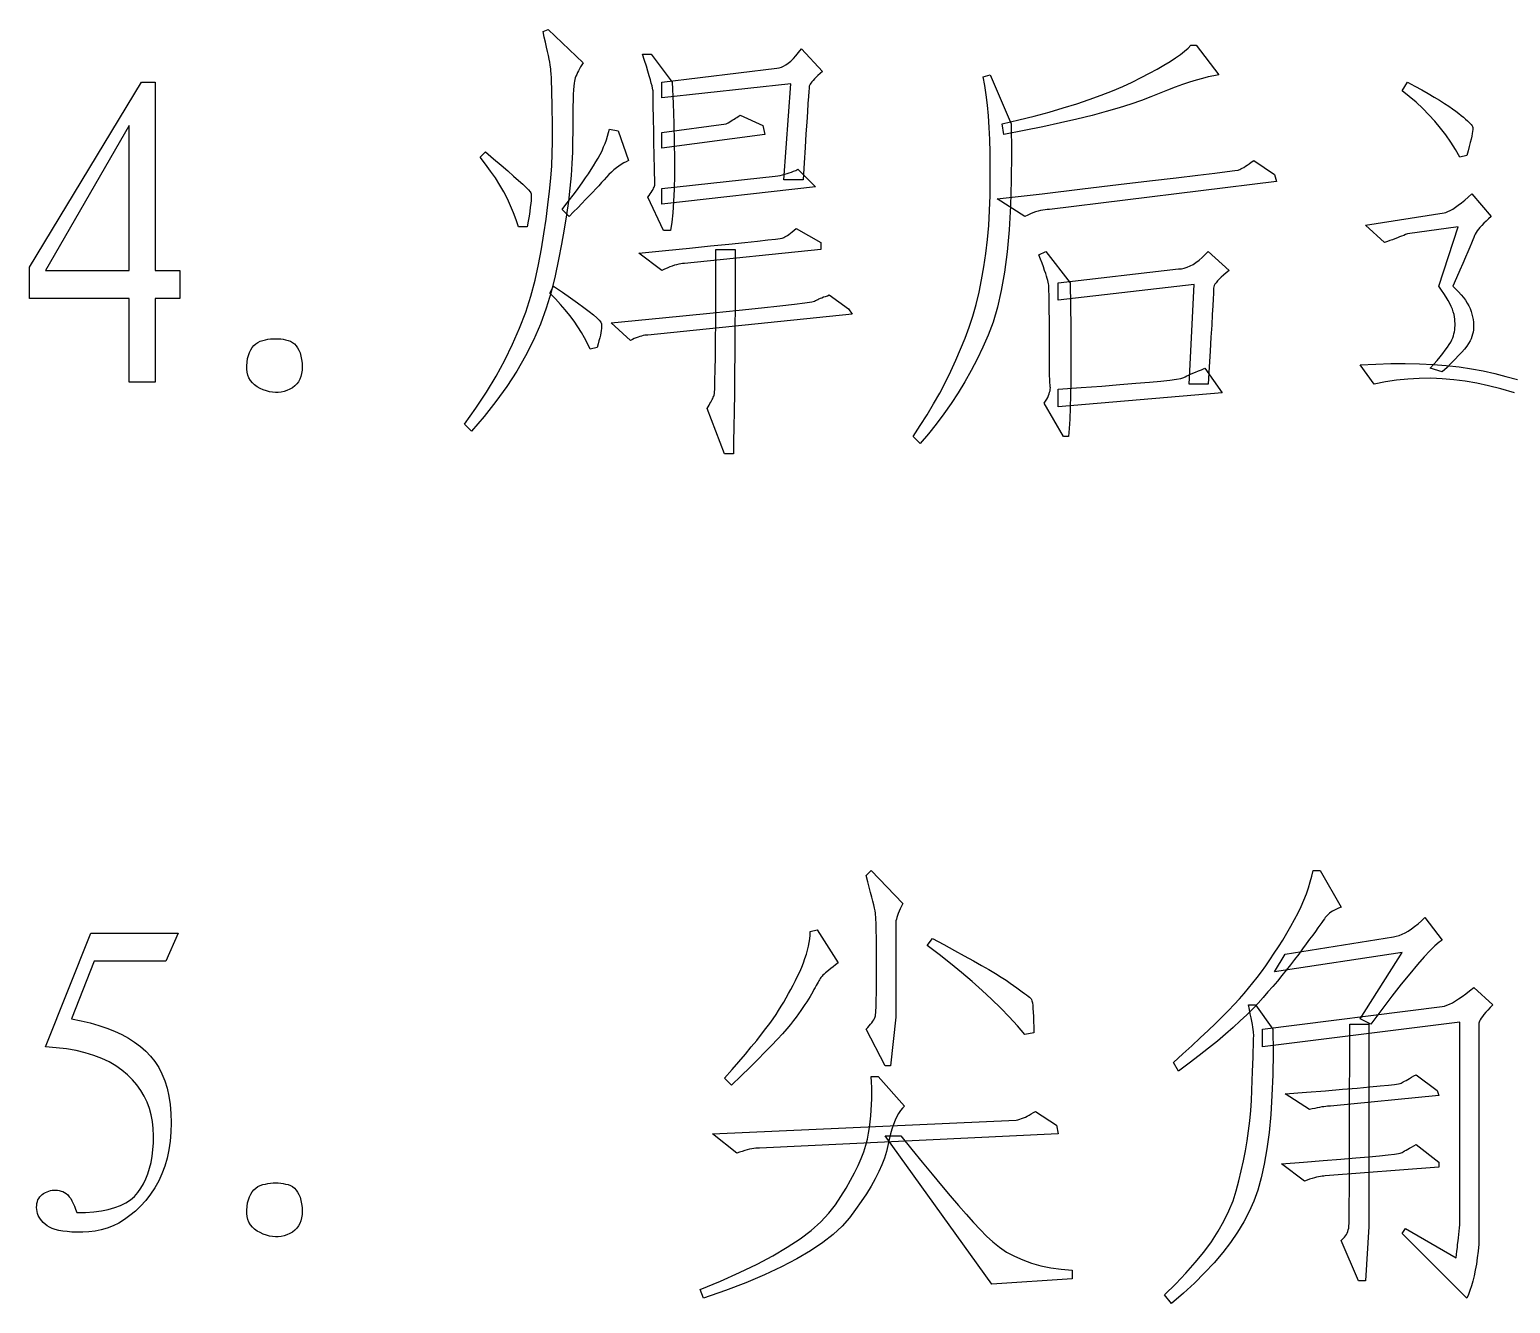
# Model space of a CAD drawing. Extents: x 0 to 420, y 0 to 297.
# Drawn here: x 238.99 to 253.9, y 102.24 to 115.06 of the extents above; entities that cross this region are included whole.
import ezdxf

# ---------------------------------------------------------------- set-up
doc = ezdxf.new("R2010")
doc.units = 0

msp = doc.modelspace()

# ---------------------------------------------------------------- linework, layer by layer
at = {"color": 7, "lineweight": 25}
for points in [[(244.118, 112.697), (244.146, 112.854), (244.171, 113.006), (244.193, 113.154), (244.212, 113.296), (244.228, 113.433), (244.24, 113.565), (244.249, 113.691), (244.255, 113.813), (244.258, 113.93), (244.258, 114.041), (244.257, 114.146), (244.255, 114.241), (244.253, 114.326), (244.251, 114.403), (244.25, 114.47), (244.248, 114.528), (244.246, 114.576), (244.244, 114.615), (244.242, 114.645), (244.241, 114.665), (244.238, 114.683), (244.235, 114.706), (244.23, 114.733), (244.224, 114.764), (244.217, 114.799), (244.208, 114.839), (244.198, 114.884), (244.187, 114.933), (244.175, 114.986), (244.162, 115.043), (244.214, 115.061), (244.566, 114.727), (244.552, 114.706), (244.54, 114.686), (244.528, 114.666), (244.518, 114.647), (244.509, 114.628), (244.501, 114.61), (244.493, 114.592), (244.487, 114.575), (244.482, 114.558), (244.478, 114.542), (244.475, 114.522), (244.472, 114.493), (244.469, 114.454), (244.467, 114.407), (244.465, 114.351), (244.463, 114.286), (244.462, 114.212), (244.461, 114.129), (244.461, 114.037), (244.46, 113.936), (244.459, 113.827), (244.453, 113.713), (244.445, 113.593), (244.432, 113.466), (244.417, 113.334), (244.397, 113.195), (244.374, 113.051), (244.348, 112.901), (244.318, 112.745), (244.285, 112.582), (244.245, 112.418), (244.195, 112.255), (244.135, 112.095), (244.065, 111.935), (243.986, 111.778), (243.897, 111.623), (243.797, 111.469), (243.688, 111.317), (243.57, 111.166), (243.441, 111.018), (243.371, 111.088), (243.486, 111.25), (243.592, 111.411), (243.689, 111.573), (243.777, 111.734), (243.856, 111.895), (243.926, 112.055), (243.988, 112.216), (244.04, 112.376), (244.083, 112.537)], [(245.269, 114.446), (245.268, 114.456), (245.265, 114.472), (245.26, 114.494), (245.252, 114.522), (245.243, 114.555), (245.231, 114.595), (245.217, 114.641), (245.202, 114.693), (245.184, 114.751), (245.164, 114.815), (245.251, 114.815), (245.462, 114.533), (245.472, 114.316), (245.479, 114.114), (245.483, 113.927), (245.485, 113.754), (245.484, 113.597), (245.481, 113.456), (245.476, 113.329), (245.468, 113.217), (245.458, 113.121), (245.445, 113.039), (245.375, 113.039), (245.216, 113.373), (245.23, 113.39), (245.242, 113.407), (245.252, 113.422), (245.261, 113.437), (245.269, 113.45), (245.275, 113.463), (245.28, 113.475), (245.284, 113.486), (245.286, 113.496), (245.287, 113.505), (245.287, 113.518), (245.286, 113.538), (245.286, 113.566), (245.285, 113.602), (245.284, 113.646), (245.283, 113.697), (245.282, 113.756), (245.281, 113.823), (245.279, 113.897), (245.278, 113.98), (245.276, 114.062), (245.275, 114.136), (245.273, 114.203), (245.272, 114.261), (245.271, 114.312), (245.27, 114.354), (245.27, 114.389), (245.269, 114.416), (245.269, 114.435)], [(245.357, 114.533), (246.517, 114.674), (246.539, 114.676), (246.561, 114.682), (246.584, 114.692), (246.607, 114.705), (246.631, 114.722), (246.656, 114.744), (246.682, 114.769), (246.708, 114.798), (246.735, 114.831), (246.763, 114.867), (246.974, 114.639), (246.951, 114.618), (246.929, 114.599), (246.911, 114.581), (246.894, 114.564), (246.88, 114.549), (246.868, 114.535), (246.858, 114.521), (246.85, 114.51), (246.845, 114.499), (246.842, 114.49), (246.84, 114.472), (246.837, 114.438), (246.833, 114.386), (246.828, 114.318), (246.823, 114.232), (246.816, 114.13), (246.808, 114.01), (246.8, 113.874), (246.791, 113.72), (246.781, 113.549), (246.587, 113.549), (246.658, 114.516), (245.357, 114.375)], [(250.964, 114.604), (250.913, 114.595), (250.858, 114.584), (250.799, 114.569), (250.737, 114.552), (250.67, 114.531), (250.599, 114.508), (250.525, 114.481), (250.447, 114.452), (250.365, 114.419), (250.279, 114.384), (250.185, 114.347), (250.079, 114.31), (249.961, 114.273), (249.832, 114.235), (249.69, 114.197), (249.536, 114.159), (249.371, 114.121), (249.193, 114.083), (249.004, 114.045), (248.802, 114.006), (248.785, 114.112), (248.95, 114.151), (249.107, 114.19), (249.257, 114.231), (249.399, 114.272), (249.534, 114.314), (249.661, 114.356), (249.781, 114.4), (249.893, 114.443), (249.997, 114.488), (250.094, 114.533), (250.184, 114.578), (250.267, 114.621), (250.343, 114.663), (250.412, 114.702), (250.474, 114.74), (250.53, 114.776), (250.578, 114.81), (250.62, 114.843), (250.655, 114.874), (250.683, 114.903), (250.736, 114.903)], [(240.259, 114.533), (240.259, 112.635), (240.505, 112.635), (240.505, 112.354), (240.259, 112.354), (240.259, 111.51), (239.996, 111.51), (239.996, 112.354), (238.994, 112.354), (238.994, 112.67), (240.119, 114.533)], [(248.644, 111.985), (248.59, 111.863), (248.532, 111.744), (248.472, 111.628), (248.408, 111.515), (248.341, 111.405), (248.271, 111.297), (248.197, 111.192), (248.121, 111.09), (248.041, 110.991), (247.958, 110.895), (247.888, 110.965), (247.96, 111.074), (248.029, 111.183), (248.094, 111.293), (248.155, 111.402), (248.213, 111.512), (248.268, 111.622), (248.319, 111.732), (248.366, 111.843), (248.41, 111.953), (248.451, 112.064), (248.488, 112.177), (248.521, 112.294), (248.551, 112.416), (248.577, 112.542), (248.6, 112.672), (248.619, 112.807), (248.635, 112.947), (248.648, 113.09), (248.656, 113.238), (248.662, 113.391), (248.664, 113.542), (248.664, 113.686), (248.663, 113.823), (248.659, 113.953), (248.653, 114.076), (248.645, 114.192), (248.635, 114.301), (248.622, 114.403), (248.608, 114.498), (248.591, 114.586), (248.662, 114.604), (248.873, 114.112), (248.877, 113.818), (248.875, 113.543), (248.867, 113.285), (248.853, 113.046), (248.833, 112.824), (248.807, 112.62), (248.775, 112.434), (248.738, 112.267), (248.694, 112.117)], [(252.863, 114.533), (252.938, 114.492), (253.007, 114.453), (253.072, 114.416), (253.131, 114.382), (253.186, 114.349), (253.235, 114.318), (253.279, 114.29), (253.318, 114.263), (253.352, 114.239), (253.381, 114.217), (253.406, 114.197), (253.429, 114.178), (253.449, 114.16), (253.467, 114.144), (253.482, 114.129), (253.495, 114.116), (253.506, 114.104), (253.514, 114.093), (253.519, 114.084), (253.522, 114.076), (253.523, 114.067), (253.522, 114.054), (253.52, 114.036), (253.516, 114.015), (253.511, 113.989), (253.504, 113.958), (253.496, 113.924), (253.485, 113.885), (253.474, 113.842), (253.46, 113.795), (253.39, 113.778), (253.346, 113.854), (253.299, 113.928), (253.249, 114), (253.196, 114.07), (253.14, 114.138), (253.08, 114.204), (253.017, 114.267), (252.951, 114.329), (252.882, 114.388), (252.81, 114.446)], [(245.357, 114.024), (246.007, 114.112), (246.025, 114.122), (246.041, 114.132), (246.057, 114.142), (246.072, 114.151), (246.086, 114.16), (246.1, 114.169), (246.113, 114.177), (246.125, 114.185), (246.137, 114.192), (246.148, 114.199), (246.376, 114.094), (246.394, 114.006), (245.357, 113.866)], [(239.996, 112.635), (239.996, 114.094), (239.152, 112.635)], [(244.671, 113.69), (244.695, 113.728), (244.717, 113.766), (244.737, 113.804), (244.756, 113.842), (244.772, 113.879), (244.787, 113.915), (244.801, 113.952), (244.812, 113.988), (244.822, 114.024), (244.83, 114.059), (244.917, 114.041), (245.023, 113.742), (244.998, 113.731), (244.974, 113.718), (244.949, 113.703), (244.925, 113.686), (244.9, 113.668), (244.875, 113.648), (244.851, 113.626), (244.826, 113.602), (244.801, 113.576), (244.777, 113.549), (244.751, 113.52), (244.723, 113.489), (244.694, 113.457), (244.662, 113.423), (244.627, 113.387), (244.591, 113.349), (244.553, 113.309), (244.512, 113.268), (244.47, 113.225), (244.425, 113.18), (244.355, 113.25), (244.393, 113.299), (244.43, 113.347), (244.465, 113.393), (244.498, 113.439), (244.531, 113.483), (244.562, 113.527), (244.591, 113.569), (244.619, 113.61), (244.646, 113.651)], [(243.582, 113.83), (243.665, 113.76), (243.74, 113.696), (243.807, 113.638), (243.866, 113.587), (243.916, 113.543), (243.957, 113.504), (243.99, 113.473), (244.015, 113.448), (244.031, 113.429), (244.039, 113.417), (244.041, 113.406), (244.043, 113.389), (244.043, 113.368), (244.041, 113.341), (244.039, 113.31), (244.034, 113.273), (244.029, 113.231), (244.022, 113.184), (244.013, 113.132), (244.003, 113.074), (243.916, 113.074), (243.893, 113.145), (243.866, 113.215), (243.836, 113.285), (243.803, 113.356), (243.766, 113.426), (243.726, 113.496), (243.682, 113.567), (243.634, 113.637), (243.583, 113.707), (243.529, 113.778)], [(248.732, 113.356), (249.187, 113.409), (249.594, 113.457), (249.954, 113.5), (250.268, 113.537), (250.534, 113.569), (250.753, 113.595), (250.925, 113.616), (251.049, 113.631), (251.127, 113.641), (251.158, 113.646), (251.166, 113.648), (251.175, 113.652), (251.187, 113.658), (251.2, 113.665), (251.215, 113.674), (251.232, 113.685), (251.25, 113.697), (251.27, 113.71), (251.292, 113.726), (251.316, 113.742), (251.527, 113.602), (251.544, 113.532), (249.259, 113.25), (249.238, 113.25), (249.216, 113.247), (249.193, 113.244), (249.169, 113.239), (249.145, 113.233), (249.12, 113.225), (249.094, 113.216), (249.068, 113.205), (249.041, 113.193), (249.013, 113.18)], [(245.357, 113.461), (246.5, 113.584), (246.524, 113.588), (246.548, 113.593), (246.572, 113.598), (246.595, 113.604), (246.618, 113.611), (246.641, 113.618), (246.663, 113.626), (246.685, 113.635), (246.707, 113.644), (246.728, 113.655), (246.904, 113.479), (245.357, 113.303)], [(253.091, 111.651), (253.128, 111.692), (253.162, 111.73), (253.193, 111.767), (253.221, 111.801), (253.245, 111.833), (253.266, 111.863), (253.284, 111.89), (253.299, 111.915), (253.311, 111.938), (253.32, 111.958), (253.326, 111.978), (253.332, 111.998), (253.336, 112.018), (253.34, 112.038), (253.342, 112.059), (253.343, 112.081), (253.343, 112.102), (253.342, 112.124), (253.34, 112.147), (253.337, 112.169), (253.333, 112.193), (253.325, 112.218), (253.316, 112.245), (253.304, 112.273), (253.289, 112.303), (253.272, 112.335), (253.253, 112.368), (253.231, 112.403), (253.206, 112.439), (253.179, 112.477), (253.373, 113.074), (252.863, 113.004), (252.845, 112.997), (252.826, 112.989), (252.805, 112.982), (252.784, 112.973), (252.762, 112.965), (252.738, 112.956), (252.714, 112.946), (252.688, 112.937), (252.662, 112.927), (252.634, 112.916), (252.441, 113.092), (253.232, 113.215), (253.251, 113.22), (253.271, 113.228), (253.294, 113.24), (253.319, 113.254), (253.346, 113.272), (253.375, 113.293), (253.407, 113.317), (253.44, 113.344), (253.476, 113.375), (253.513, 113.408), (253.707, 113.18), (253.68, 113.156), (253.655, 113.133), (253.632, 113.111), (253.612, 113.09), (253.594, 113.07), (253.579, 113.051), (253.566, 113.034), (253.555, 113.017), (253.546, 113.001), (253.54, 112.987), (253.533, 112.969), (253.522, 112.944), (253.509, 112.911), (253.492, 112.871), (253.471, 112.824), (253.448, 112.769), (253.421, 112.707), (253.39, 112.638), (253.357, 112.561), (253.32, 112.477), (253.35, 112.449), (253.378, 112.421), (253.404, 112.392), (253.427, 112.364), (253.447, 112.336), (253.465, 112.308), (253.481, 112.28), (253.494, 112.252), (253.505, 112.224), (253.513, 112.196), (253.519, 112.168), (253.524, 112.141), (253.527, 112.114), (253.529, 112.089), (253.529, 112.064), (253.527, 112.039), (253.524, 112.016), (253.519, 111.993), (253.512, 111.971), (253.504, 111.949), (253.494, 111.927), (253.479, 111.902), (253.46, 111.875), (253.437, 111.845), (253.41, 111.813), (253.379, 111.779), (253.344, 111.742), (253.305, 111.702), (253.262, 111.66), (253.214, 111.616)], [(246.957, 112.846), (245.585, 112.705), (245.567, 112.705), (245.548, 112.703), (245.528, 112.699), (245.507, 112.694), (245.484, 112.688), (245.461, 112.68), (245.437, 112.671), (245.411, 112.66), (245.385, 112.648), (245.357, 112.635), (245.128, 112.811), (245.396, 112.838), (245.636, 112.862), (245.849, 112.883), (246.034, 112.902), (246.192, 112.918), (246.322, 112.932), (246.425, 112.943), (246.501, 112.951), (246.549, 112.957), (246.57, 112.96), (246.578, 112.963), (246.587, 112.967), (246.597, 112.973), (246.609, 112.98), (246.623, 112.989), (246.637, 112.999), (246.654, 113.011), (246.671, 113.025), (246.69, 113.04), (246.71, 113.057), (246.957, 112.916)], [(246.095, 112.846), (246.095, 112.56), (246.095, 112.291), (246.094, 112.041), (246.092, 111.808), (246.091, 111.594), (246.089, 111.397), (246.087, 111.218), (246.084, 111.057), (246.081, 110.914), (246.078, 110.789), (245.99, 110.789), (245.814, 111.246), (245.824, 111.264), (245.834, 111.28), (245.842, 111.295), (245.851, 111.31), (245.858, 111.323), (245.865, 111.336), (245.871, 111.348), (245.876, 111.359), (245.88, 111.369), (245.884, 111.378), (245.888, 111.401), (245.891, 111.451), (245.893, 111.529), (245.896, 111.634), (245.897, 111.767), (245.899, 111.928), (245.9, 112.116), (245.901, 112.332), (245.902, 112.575), (245.902, 112.846)], [(249.207, 111.299), (249.22, 111.32), (249.232, 111.34), (249.242, 111.358), (249.25, 111.376), (249.257, 111.394), (249.262, 111.41), (249.266, 111.425), (249.268, 111.44), (249.269, 111.453), (249.268, 111.466), (249.266, 111.482), (249.265, 111.507), (249.264, 111.539), (249.262, 111.579), (249.261, 111.626), (249.261, 111.682), (249.26, 111.746), (249.26, 111.818), (249.259, 111.897), (249.259, 111.985), (249.259, 112.072), (249.259, 112.152), (249.258, 112.223), (249.258, 112.287), (249.257, 112.343), (249.256, 112.391), (249.255, 112.431), (249.254, 112.463), (249.252, 112.487), (249.25, 112.503), (249.248, 112.517), (249.244, 112.534), (249.238, 112.555), (249.231, 112.579), (249.222, 112.606), (249.211, 112.637), (249.199, 112.671), (249.186, 112.709), (249.171, 112.749), (249.154, 112.793), (249.224, 112.828), (249.47, 112.512), (249.473, 112.281), (249.475, 112.068), (249.476, 111.871), (249.476, 111.691), (249.475, 111.528), (249.472, 111.381), (249.469, 111.252), (249.465, 111.139), (249.459, 111.044), (249.453, 110.965), (249.4, 110.965)], [(249.347, 112.512), (250.56, 112.653), (250.588, 112.654), (250.617, 112.66), (250.646, 112.668), (250.675, 112.681), (250.705, 112.697), (250.735, 112.716), (250.766, 112.739), (250.796, 112.765), (250.827, 112.795), (250.859, 112.828), (251.07, 112.635), (251.04, 112.611), (251.013, 112.589), (250.989, 112.568), (250.969, 112.548), (250.951, 112.53), (250.937, 112.513), (250.926, 112.497), (250.918, 112.483), (250.913, 112.471), (250.912, 112.459), (250.911, 112.44), (250.91, 112.404), (250.907, 112.35), (250.903, 112.279), (250.898, 112.191), (250.893, 112.086), (250.886, 111.963), (250.878, 111.824), (250.869, 111.667), (250.859, 111.492), (250.666, 111.492), (250.718, 112.494), (249.347, 112.336)], [(244.267, 112.477), (244.357, 112.416), (244.438, 112.36), (244.51, 112.31), (244.572, 112.264), (244.625, 112.224), (244.669, 112.189), (244.703, 112.159), (244.728, 112.134), (244.744, 112.114), (244.75, 112.099), (244.752, 112.085), (244.752, 112.07), (244.75, 112.052), (244.748, 112.031), (244.744, 112.009), (244.739, 111.984), (244.733, 111.957), (244.725, 111.927), (244.716, 111.896), (244.707, 111.862), (244.636, 111.844), (244.61, 111.9), (244.581, 111.957), (244.548, 112.013), (244.512, 112.069), (244.474, 112.125), (244.432, 112.182), (244.386, 112.238), (244.338, 112.294), (244.287, 112.35), (244.232, 112.407)], [(244.847, 112.108), (245.228, 112.145), (245.57, 112.178), (245.873, 112.209), (246.137, 112.236), (246.361, 112.259), (246.546, 112.28), (246.692, 112.297), (246.799, 112.31), (246.867, 112.32), (246.895, 112.327), (246.904, 112.333), (246.915, 112.338), (246.927, 112.344), (246.94, 112.35), (246.954, 112.356), (246.97, 112.362), (246.987, 112.369), (247.005, 112.375), (247.024, 112.382), (247.044, 112.389), (247.238, 112.248), (247.273, 112.196), (245.216, 111.985), (245.202, 111.984), (245.187, 111.983), (245.171, 111.98), (245.154, 111.976), (245.137, 111.971), (245.119, 111.966), (245.101, 111.959), (245.081, 111.951), (245.061, 111.942), (245.041, 111.932)], [(241.613, 111.44), (241.584, 111.427), (241.556, 111.418), (241.527, 111.411), (241.497, 111.407), (241.468, 111.407), (241.438, 111.409), (241.407, 111.415), (241.377, 111.423), (241.345, 111.434), (241.314, 111.449), (241.284, 111.465), (241.258, 111.484), (241.236, 111.505), (241.217, 111.529), (241.202, 111.554), (241.191, 111.581), (241.183, 111.611), (241.179, 111.643), (241.179, 111.676), (241.182, 111.712), (241.188, 111.748), (241.197, 111.78), (241.207, 111.809), (241.22, 111.836), (241.235, 111.859), (241.252, 111.88), (241.271, 111.897), (241.292, 111.912), (241.315, 111.923), (241.34, 111.932), (241.367, 111.938), (241.393, 111.943), (241.419, 111.947), (241.444, 111.949), (241.47, 111.949), (241.495, 111.949), (241.521, 111.947), (241.546, 111.943), (241.571, 111.938), (241.595, 111.932), (241.619, 111.923), (241.64, 111.912), (241.66, 111.897), (241.677, 111.878), (241.692, 111.857), (241.705, 111.833), (241.716, 111.805), (241.725, 111.774), (241.731, 111.74), (241.736, 111.703), (241.738, 111.666), (241.737, 111.631), (241.732, 111.598), (241.725, 111.568), (241.714, 111.541), (241.7, 111.516), (241.683, 111.493), (241.663, 111.473), (241.639, 111.455)], [(249.347, 111.44), (249.578, 111.457), (249.786, 111.472), (249.97, 111.487), (250.13, 111.5), (250.268, 111.512), (250.382, 111.523), (250.472, 111.533), (250.54, 111.541), (250.584, 111.548), (250.604, 111.554), (250.614, 111.56), (250.627, 111.566), (250.642, 111.574), (250.66, 111.582), (250.681, 111.591), (250.704, 111.601), (250.73, 111.612), (250.759, 111.624), (250.79, 111.637), (250.824, 111.651), (251, 111.405), (249.347, 111.264)], [(247.414, 104.996), (247.43, 105.014), (247.446, 105.03), (247.459, 105.047), (247.471, 105.062), (247.482, 105.078), (247.491, 105.092), (247.498, 105.106), (247.504, 105.12), (247.508, 105.133), (247.51, 105.146), (247.512, 105.162), (247.513, 105.185), (247.515, 105.216), (247.516, 105.254), (247.517, 105.3), (247.518, 105.353), (247.518, 105.413), (247.519, 105.48), (247.519, 105.556), (247.519, 105.638), (247.519, 105.721), (247.519, 105.796), (247.518, 105.865), (247.518, 105.926), (247.517, 105.981), (247.516, 106.028), (247.515, 106.069), (247.513, 106.102), (247.512, 106.128), (247.51, 106.148), (247.508, 106.166), (247.504, 106.189), (247.498, 106.217), (247.491, 106.249), (247.482, 106.286), (247.471, 106.328), (247.459, 106.375), (247.446, 106.426), (247.43, 106.482), (247.414, 106.543), (247.466, 106.596), (247.783, 106.262), (247.769, 106.235), (247.757, 106.209), (247.747, 106.185), (247.738, 106.162), (247.73, 106.141), (247.724, 106.122), (247.719, 106.104), (247.715, 106.088), (247.713, 106.073), (247.712, 106.06), (247.712, 106.039), (247.712, 106.003), (247.712, 105.949), (247.712, 105.88), (247.712, 105.794), (247.712, 105.692), (247.712, 105.573), (247.712, 105.438), (247.712, 105.287), (247.712, 105.119), (247.66, 104.627), (247.607, 104.627)], [(250.56, 104.574), (250.507, 104.662), (250.603, 104.748), (250.693, 104.831), (250.778, 104.909), (250.857, 104.984), (250.931, 105.056), (251, 105.123), (251.063, 105.187), (251.12, 105.247), (251.173, 105.304), (251.219, 105.357), (251.263, 105.409), (251.307, 105.463), (251.35, 105.518), (251.394, 105.576), (251.437, 105.636), (251.48, 105.697), (251.523, 105.761), (251.565, 105.826), (251.608, 105.894), (251.65, 105.963), (251.691, 106.033), (251.728, 106.101), (251.762, 106.168), (251.793, 106.233), (251.821, 106.297), (251.846, 106.36), (251.868, 106.421), (251.886, 106.481), (251.901, 106.539), (251.914, 106.596), (251.984, 106.596), (252.195, 106.227), (252.171, 106.216), (252.149, 106.206), (252.129, 106.195), (252.11, 106.185), (252.094, 106.174), (252.079, 106.164), (252.066, 106.153), (252.054, 106.142), (252.045, 106.132), (252.037, 106.121), (252.028, 106.109), (252.016, 106.092), (252.001, 106.071), (251.983, 106.045), (251.962, 106.016), (251.937, 105.982), (251.91, 105.944), (251.879, 105.902), (251.845, 105.856), (251.808, 105.805), (251.769, 105.752), (251.728, 105.699), (251.687, 105.645), (251.644, 105.591), (251.599, 105.537), (251.554, 105.482), (251.507, 105.427), (251.459, 105.372), (251.41, 105.316), (251.36, 105.26), (251.306, 105.203), (251.246, 105.143), (251.181, 105.08), (251.11, 105.015), (251.032, 104.948), (250.95, 104.878), (250.861, 104.806), (250.766, 104.731), (250.666, 104.654)], [(246.746, 105.576), (246.766, 105.622), (246.784, 105.666), (246.799, 105.709), (246.813, 105.751), (246.825, 105.792), (246.834, 105.832), (246.842, 105.871), (246.847, 105.908), (246.85, 105.945), (246.851, 105.981), (246.921, 105.998), (247.132, 105.664), (247.105, 105.644), (247.081, 105.625), (247.058, 105.607), (247.038, 105.591), (247.02, 105.576), (247.005, 105.563), (246.991, 105.551), (246.98, 105.541), (246.972, 105.531), (246.965, 105.524), (246.96, 105.516), (246.953, 105.506), (246.946, 105.495), (246.939, 105.483), (246.93, 105.469), (246.921, 105.453), (246.911, 105.436), (246.901, 105.417), (246.889, 105.396), (246.877, 105.374), (246.864, 105.351), (246.85, 105.326), (246.834, 105.3), (246.817, 105.273), (246.798, 105.245), (246.778, 105.215), (246.757, 105.184), (246.734, 105.152), (246.71, 105.119), (246.684, 105.084), (246.654, 105.046), (246.617, 105.002), (246.573, 104.952), (246.521, 104.896), (246.462, 104.834), (246.396, 104.766), (246.323, 104.692), (246.243, 104.612), (246.155, 104.526), (246.06, 104.434), (245.99, 104.504), (246.065, 104.59), (246.134, 104.67), (246.199, 104.746), (246.258, 104.818), (246.313, 104.884), (246.362, 104.946), (246.406, 105.003), (246.445, 105.055), (246.479, 105.103), (246.508, 105.146), (246.534, 105.186), (246.56, 105.228), (246.585, 105.269), (246.61, 105.312), (246.634, 105.355), (246.657, 105.398), (246.68, 105.442), (246.702, 105.486), (246.724, 105.531)], [(252.388, 105.102), (252.81, 105.77), (251.527, 105.576), (251.632, 105.752), (252.722, 105.928), (252.751, 105.933), (252.78, 105.941), (252.81, 105.953), (252.84, 105.967), (252.872, 105.985), (252.904, 106.006), (252.936, 106.03), (252.97, 106.057), (253.004, 106.088), (253.039, 106.121), (253.214, 105.893), (253.182, 105.872), (253.141, 105.837), (253.09, 105.787), (253.032, 105.724), (252.964, 105.647), (252.887, 105.555), (252.802, 105.45), (252.708, 105.33), (252.605, 105.197), (252.494, 105.049)], [(240.242, 103.924), (240.239, 103.997), (240.231, 104.067), (240.218, 104.135), (240.2, 104.2), (240.176, 104.262), (240.147, 104.323), (240.113, 104.381), (240.073, 104.436), (240.028, 104.489), (239.978, 104.539), (239.922, 104.586), (239.861, 104.629), (239.793, 104.668), (239.719, 104.702), (239.64, 104.733), (239.554, 104.759), (239.462, 104.781), (239.365, 104.798), (239.261, 104.811), (239.152, 104.821), (239.609, 105.963), (240.488, 105.963), (240.365, 105.682), (239.644, 105.682), (239.416, 105.102), (239.512, 105.083), (239.603, 105.061), (239.689, 105.036), (239.771, 105.008), (239.848, 104.977), (239.921, 104.943), (239.988, 104.906), (240.051, 104.866), (240.109, 104.823), (240.163, 104.777), (240.211, 104.727), (240.254, 104.672), (240.293, 104.612), (240.326, 104.547), (240.354, 104.478), (240.377, 104.403), (240.395, 104.324), (240.407, 104.239), (240.415, 104.15), (240.417, 104.056), (240.415, 103.961), (240.407, 103.87), (240.395, 103.783), (240.377, 103.699), (240.354, 103.619), (240.326, 103.542), (240.293, 103.47), (240.254, 103.401), (240.211, 103.335), (240.163, 103.274), (240.111, 103.217), (240.058, 103.165), (240.004, 103.12), (239.949, 103.08), (239.892, 103.045), (239.835, 103.016), (239.776, 102.993), (239.715, 102.976), (239.654, 102.964), (239.591, 102.957), (239.53, 102.955), (239.473, 102.954), (239.42, 102.955), (239.372, 102.959), (239.328, 102.964), (239.288, 102.971), (239.252, 102.98), (239.22, 102.991), (239.193, 103.004), (239.169, 103.019), (239.149, 103.035), (239.131, 103.052), (239.116, 103.069), (239.102, 103.086), (239.09, 103.105), (239.081, 103.123), (239.073, 103.142), (239.068, 103.162), (239.065, 103.183), (239.064, 103.203), (239.065, 103.224), (239.067, 103.243), (239.072, 103.261), (239.078, 103.278), (239.086, 103.293), (239.096, 103.308), (239.107, 103.321), (239.12, 103.333), (239.135, 103.343), (239.152, 103.353), (239.169, 103.361), (239.187, 103.367), (239.205, 103.372), (239.222, 103.375), (239.24, 103.377), (239.257, 103.377), (239.275, 103.376), (239.292, 103.372), (239.31, 103.368), (239.328, 103.362), (239.345, 103.353), (239.361, 103.342), (239.377, 103.328), (239.392, 103.311), (239.407, 103.291), (239.42, 103.269), (239.433, 103.243), (239.446, 103.215), (239.457, 103.184), (239.468, 103.151), (239.557, 103.153), (239.639, 103.159), (239.716, 103.169), (239.786, 103.183), (239.851, 103.201), (239.909, 103.223), (239.962, 103.25), (240.008, 103.28), (240.049, 103.314), (240.083, 103.353), (240.114, 103.395), (240.14, 103.44), (240.164, 103.489), (240.185, 103.541), (240.202, 103.597), (240.216, 103.656), (240.227, 103.718), (240.235, 103.783), (240.24, 103.852)], [(249.013, 104.944), (248.937, 105.032), (248.856, 105.12), (248.77, 105.209), (248.678, 105.298), (248.583, 105.387), (248.482, 105.477), (248.376, 105.567), (248.265, 105.658), (248.149, 105.749), (248.029, 105.84), (248.082, 105.91), (248.197, 105.849), (248.304, 105.791), (248.403, 105.737), (248.494, 105.687), (248.576, 105.64), (248.65, 105.597), (248.716, 105.558), (248.773, 105.522), (248.823, 105.49), (248.864, 105.462), (248.899, 105.437), (248.931, 105.414), (248.96, 105.393), (248.986, 105.374), (249.009, 105.357), (249.028, 105.342), (249.045, 105.329), (249.058, 105.319), (249.068, 105.31), (249.075, 105.304), (249.08, 105.296), (249.084, 105.282), (249.088, 105.262), (249.092, 105.236), (249.094, 105.205), (249.097, 105.168), (249.099, 105.125), (249.1, 105.076), (249.101, 105.022), (249.101, 104.961)], [(253.355, 102.694), (253.358, 102.729), (253.362, 102.763), (253.366, 102.798), (253.369, 102.831), (253.373, 102.865), (253.376, 102.898), (253.38, 102.931), (253.383, 102.964), (253.387, 102.996), (253.39, 103.028), (253.39, 105.067), (251.404, 104.821), (251.404, 104.996), (253.214, 105.225), (253.237, 105.23), (253.261, 105.238), (253.287, 105.25), (253.316, 105.264), (253.346, 105.282), (253.379, 105.303), (253.414, 105.327), (253.451, 105.354), (253.49, 105.385), (253.531, 105.418), (253.724, 105.242), (253.697, 105.215), (253.673, 105.19), (253.652, 105.167), (253.634, 105.145), (253.619, 105.126), (253.606, 105.109), (253.596, 105.093), (253.589, 105.079), (253.585, 105.068), (253.583, 105.058), (253.583, 105.028), (253.583, 104.955), (253.583, 104.839), (253.583, 104.681), (253.583, 104.48), (253.583, 104.236), (253.583, 103.95), (253.583, 103.621), (253.583, 103.249), (253.583, 102.834), (253.576, 102.762), (253.567, 102.694), (253.558, 102.63), (253.547, 102.57), (253.535, 102.513), (253.522, 102.461), (253.508, 102.412), (253.493, 102.367), (253.477, 102.326), (253.46, 102.289), (252.81, 102.94), (252.845, 102.992)], [(251.14, 103.37), (251.167, 103.471), (251.191, 103.571), (251.213, 103.672), (251.233, 103.773), (251.25, 103.874), (251.265, 103.975), (251.277, 104.076), (251.286, 104.178), (251.294, 104.279), (251.298, 104.381), (251.302, 104.479), (251.305, 104.567), (251.307, 104.646), (251.31, 104.716), (251.312, 104.777), (251.313, 104.828), (251.314, 104.871), (251.315, 104.904), (251.316, 104.929), (251.316, 104.944), (251.315, 104.956), (251.314, 104.972), (251.311, 104.993), (251.307, 105.017), (251.303, 105.045), (251.297, 105.077), (251.29, 105.112), (251.282, 105.152), (251.273, 105.195), (251.263, 105.242), (251.333, 105.242), (251.509, 104.996), (251.511, 104.761), (251.507, 104.539), (251.499, 104.331), (251.487, 104.137), (251.47, 103.957), (251.448, 103.791), (251.422, 103.639), (251.391, 103.5), (251.356, 103.376), (251.316, 103.265), (251.27, 103.161), (251.215, 103.058), (251.153, 102.955), (251.082, 102.851), (251.004, 102.749), (250.917, 102.646), (250.822, 102.543), (250.72, 102.441), (250.609, 102.339), (250.49, 102.237), (250.419, 102.324), (250.531, 102.433), (250.634, 102.541), (250.728, 102.647), (250.813, 102.753), (250.89, 102.858), (250.957, 102.963), (251.016, 103.066), (251.066, 103.168), (251.108, 103.27)], [(252.195, 102.869), (252.208, 102.88), (252.22, 102.892), (252.231, 102.904), (252.241, 102.917), (252.25, 102.931), (252.257, 102.945), (252.263, 102.96), (252.268, 102.976), (252.272, 102.993), (252.274, 103.01), (252.276, 103.046), (252.277, 103.12), (252.278, 103.23), (252.28, 103.378), (252.281, 103.564), (252.281, 103.786), (252.282, 104.046), (252.282, 104.343), (252.283, 104.677), (252.283, 105.049), (252.476, 105.049), (252.476, 103.01), (252.441, 102.465), (252.371, 102.465)], [(245.779, 102.289), (245.744, 102.377), (245.95, 102.462), (246.141, 102.546), (246.317, 102.631), (246.476, 102.716), (246.62, 102.801), (246.749, 102.887), (246.862, 102.972), (246.959, 103.058), (247.04, 103.144), (247.106, 103.23), (247.161, 103.314), (247.212, 103.396), (247.258, 103.476), (247.299, 103.552), (247.334, 103.625), (247.365, 103.696), (247.391, 103.764), (247.413, 103.829), (247.429, 103.891), (247.44, 103.95), (247.448, 104.008), (247.455, 104.066), (247.461, 104.124), (247.465, 104.181), (247.469, 104.238), (247.471, 104.295), (247.471, 104.352), (247.471, 104.409), (247.469, 104.465), (247.466, 104.522), (247.537, 104.522), (247.8, 104.223), (247.78, 104.203), (247.76, 104.179), (247.741, 104.15), (247.723, 104.117), (247.706, 104.08), (247.69, 104.038), (247.674, 103.992), (247.66, 103.942), (247.646, 103.887), (247.633, 103.827), (247.618, 103.765), (247.598, 103.7), (247.573, 103.633), (247.542, 103.563), (247.506, 103.491), (247.465, 103.417), (247.418, 103.341), (247.366, 103.262), (247.309, 103.181), (247.247, 103.098), (247.173, 103.014), (247.084, 102.931), (246.978, 102.848), (246.856, 102.766), (246.717, 102.685), (246.562, 102.604), (246.391, 102.525), (246.203, 102.445), (245.999, 102.367)], [(251.632, 104.346), (251.846, 104.363), (252.039, 104.378), (252.209, 104.392), (252.358, 104.405), (252.485, 104.416), (252.59, 104.426), (252.673, 104.435), (252.735, 104.442), (252.775, 104.447), (252.792, 104.451), (252.8, 104.455), (252.81, 104.461), (252.821, 104.467), (252.835, 104.474), (252.85, 104.482), (252.866, 104.492), (252.885, 104.502), (252.905, 104.513), (252.927, 104.526), (252.951, 104.539), (253.162, 104.381), (253.179, 104.328), (252.089, 104.223), (252.075, 104.223), (252.058, 104.222), (252.041, 104.22), (252.022, 104.217), (252.001, 104.214), (251.98, 104.21), (251.956, 104.206), (251.932, 104.2), (251.906, 104.194), (251.878, 104.188)], [(249.119, 104.17), (249.33, 104.03), (249.347, 103.942), (246.341, 103.801), (246.323, 103.801), (246.304, 103.799), (246.284, 103.796), (246.263, 103.793), (246.24, 103.788), (246.217, 103.782), (246.192, 103.775), (246.167, 103.767), (246.14, 103.758), (246.113, 103.748), (245.867, 103.942), (248.925, 104.082), (248.943, 104.086), (248.961, 104.091), (248.98, 104.098), (248.998, 104.105), (249.018, 104.113), (249.037, 104.122), (249.057, 104.133), (249.077, 104.144), (249.098, 104.157)], [(249.488, 102.571), (249.488, 102.483), (248.679, 102.43), (247.607, 103.924), (247.765, 103.924), (247.875, 103.787), (247.98, 103.659), (248.079, 103.538), (248.173, 103.425), (248.262, 103.32), (248.345, 103.223), (248.423, 103.134), (248.496, 103.052), (248.564, 102.979), (248.626, 102.913), (248.689, 102.855), (248.757, 102.801), (248.829, 102.753), (248.908, 102.711), (248.991, 102.674), (249.08, 102.642), (249.174, 102.616), (249.273, 102.596), (249.378, 102.58)], [(251.597, 103.643), (251.818, 103.66), (252.016, 103.675), (252.192, 103.689), (252.345, 103.702), (252.476, 103.713), (252.584, 103.723), (252.67, 103.731), (252.733, 103.738), (252.774, 103.744), (252.792, 103.748), (252.8, 103.752), (252.81, 103.757), (252.821, 103.764), (252.835, 103.771), (252.85, 103.779), (252.866, 103.788), (252.885, 103.799), (252.905, 103.81), (252.927, 103.823), (252.951, 103.836), (253.179, 103.66), (253.179, 103.608), (252.037, 103.52), (252.022, 103.519), (252.006, 103.518), (251.988, 103.515), (251.969, 103.511), (251.949, 103.507), (251.927, 103.501), (251.904, 103.494), (251.879, 103.486), (251.853, 103.477), (251.826, 103.467)], [(241.613, 102.94), (241.584, 102.927), (241.556, 102.918), (241.527, 102.911), (241.497, 102.907), (241.468, 102.907), (241.438, 102.909), (241.407, 102.915), (241.377, 102.923), (241.345, 102.934), (241.314, 102.949), (241.284, 102.965), (241.258, 102.984), (241.236, 103.005), (241.217, 103.029), (241.202, 103.054), (241.191, 103.081), (241.183, 103.111), (241.179, 103.143), (241.179, 103.176), (241.182, 103.212), (241.188, 103.248), (241.197, 103.28), (241.207, 103.309), (241.22, 103.336), (241.235, 103.359), (241.252, 103.38), (241.271, 103.397), (241.292, 103.412), (241.315, 103.423), (241.34, 103.432), (241.367, 103.438), (241.393, 103.443), (241.419, 103.447), (241.444, 103.449), (241.47, 103.449), (241.495, 103.449), (241.521, 103.447), (241.546, 103.443), (241.571, 103.438), (241.595, 103.432), (241.619, 103.423), (241.64, 103.412), (241.66, 103.397), (241.677, 103.378), (241.692, 103.357), (241.705, 103.333), (241.716, 103.305), (241.725, 103.274), (241.731, 103.24), (241.736, 103.203), (241.738, 103.166), (241.737, 103.131), (241.732, 103.098), (241.725, 103.068), (241.714, 103.041), (241.7, 103.016), (241.683, 102.993), (241.663, 102.973), (241.639, 102.955)]]:
    msp.add_lwpolyline(points, close=True, dxfattribs=at)
msp.add_lwpolyline([(253.941, 111.404), (253.804, 111.443), (253.68, 111.475), (253.563, 111.5), (253.446, 111.521), (253.329, 111.536), (253.213, 111.545), (253.098, 111.55), (252.983, 111.549), (252.869, 111.543), (252.755, 111.531), (252.642, 111.514), (252.529, 111.492), (252.388, 111.686), (252.544, 111.694), (252.695, 111.699), (252.842, 111.7), (252.984, 111.697), (253.122, 111.69), (253.255, 111.679), (253.384, 111.665), (253.508, 111.646), (253.627, 111.624), (253.742, 111.598), (253.855, 111.569), (253.971, 111.539)], dxfattribs=at)

doc.saveas('drawing.dxf')
